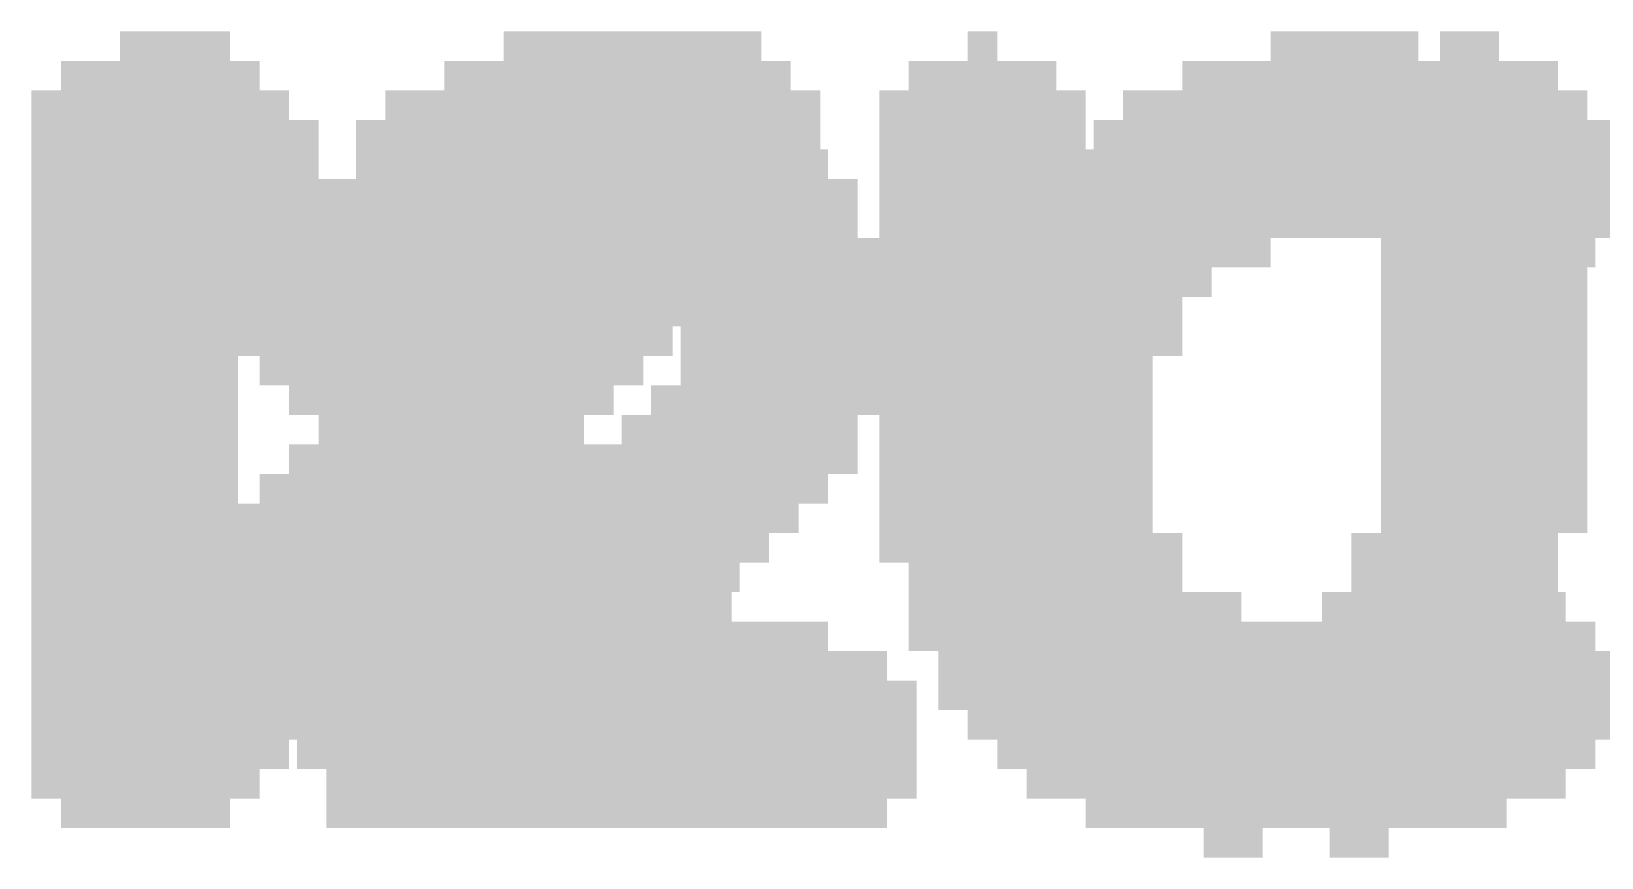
# Model space of a CAD drawing. Extents: x -29 to 78, y -12 to 55.
# Drawn here: x 13.318 to 16.511, y 11.83 to 13.51 of the extents above; entities that cross this region are included whole.
import ezdxf

# ---------------------------------------------------------------- set-up
doc = ezdxf.new("R2010")
doc.units = 0
doc.layers.add('21', color=41, linetype='CONTINUOUS')
doc.layers.add('22', color=40, linetype='CONTINUOUS')

# ---------------------------------------------------------------- blocks, each defined once
blk = doc.blocks.new('RECT')
blk.add_solid([(-0.5, -0.5), (0.5, -0.5), (-0.5, 0.5), (0.5, 0.5)])

msp = doc.modelspace()

# ---------------------------------------------------------------- block references
at = {"layer": '21', "yscale": 0.06}
for p, xscale in [((13.528, 13.48), 0.06), ((14.458, 13.48), 0.36), ((15.988, 13.48), 0.3), ((13.558, 13.42), 0.36), ((14.458, 13.42), 0.6), ((15.988, 13.42), 0.66), ((13.528, 13.36), 0.42), ((14.428, 13.36), 0.78), ((15.988, 13.36), 0.9), ((13.528, 13.3), 0.42), ((14.428, 13.3), 0.9), ((16.018, 13.3), 1.08), ((13.528, 13.24), 0.42), ((14.458, 13.24), 0.96), ((15.988, 13.24), 1.14), ((13.528, 13.18), 0.42), ((14.458, 13.18), 1.08), ((15.958, 13.18), 1.2), ((13.528, 13.12), 0.42), ((14.458, 13.12), 1.08), ((15.928, 13.12), 1.26), ((13.528, 13.06), 0.42), ((14.098, 13.06), 0.48), ((14.818, 13.06), 0.48), ((15.538, 13.06), 0.6), ((16.348, 13.06), 0.3), ((13.528, 13), 0.42), ((14.068, 13), 0.42), ((14.848, 13), 0.42), ((15.478, 13), 0.48), ((16.348, 13), 0.18), ((13.528, 12.94), 0.42), ((14.068, 12.94), 0.42), ((14.848, 12.94), 0.42), ((15.448, 12.94), 0.42), ((13.528, 12.88), 0.42), ((14.068, 12.88), 0.42), ((14.848, 12.88), 0.42), ((15.418, 12.88), 0.48), ((13.528, 12.82), 0.42), ((14.068, 12.82), 0.42), ((14.848, 12.82), 0.42), ((15.388, 12.82), 0.42), ((13.528, 12.76), 0.42), ((14.068, 12.76), 0.3), ((14.818, 12.76), 0.48), ((15.388, 12.76), 0.42), ((13.528, 12.7), 0.42), ((14.758, 12.7), 0.48), ((15.388, 12.7), 0.42), ((13.528, 12.64), 0.42), ((14.698, 12.64), 0.6), ((15.388, 12.64), 0.42), ((13.528, 12.58), 0.42), ((14.638, 12.58), 0.6), ((15.388, 12.58), 0.42), ((13.528, 12.52), 0.42), ((14.548, 12.52), 0.66), ((15.388, 12.52), 0.42), ((13.528, 12.46), 0.42), ((14.458, 12.46), 0.72), ((15.448, 12.46), 0.42), ((13.528, 12.4), 0.42), ((14.398, 12.4), 0.72), ((15.448, 12.4), 0.42), ((13.528, 12.34), 0.42), ((14.308, 12.34), 0.66), ((15.508, 12.34), 0.54), ((16.348, 12.34), 0.18), ((13.528, 12.28), 0.42), ((14.428, 12.28), 1.02), ((15.598, 12.28), 0.6), ((16.318, 12.28), 0.36), ((13.528, 12.22), 0.42), ((14.488, 12.22), 1.14), ((15.928, 12.22), 1.26), ((13.528, 12.16), 0.42), ((14.488, 12.16), 1.26), ((15.958, 12.16), 1.2), ((13.528, 12.1), 0.42), ((14.488, 12.1), 1.26), ((15.988, 12.1), 1.14), ((13.528, 12.04), 0.42), ((14.488, 12.04), 1.26), ((15.988, 12.04), 1.02), ((13.528, 11.98), 0.42), ((14.518, 11.98), 1.2), ((16.018, 11.98), 0.84), ((13.528, 11.92), 0.3), ((14.488, 11.92), 1.14), ((16.018, 11.92), 0.6), ((16.018, 11.86), 0.12)]:
    msp.add_blockref('RECT', p, dxfattribs=dict(at, xscale=xscale))
at = {"layer": '22', "yscale": 0.06, "rotation": 180}
for p, xscale in [((13.632, 13.48), 0.18), ((14.712, 13.48), 0.18), ((15.252, 13.48), 0.06), ((16.242, 13.48), 0.12), ((13.602, 13.42), 0.36), ((14.712, 13.42), 0.3), ((15.252, 13.42), 0.3), ((16.242, 13.42), 0.36), ((13.632, 13.36), 0.42), ((14.712, 13.36), 0.42), ((15.252, 13.36), 0.42), ((16.272, 13.36), 0.42), ((13.632, 13.3), 0.54), ((14.682, 13.3), 0.48), ((15.252, 13.3), 0.42), ((16.272, 13.3), 0.42), ((13.662, 13.24), 0.48), ((14.652, 13.24), 0.54), ((15.252, 13.24), 0.42), ((16.272, 13.24), 0.42), ((13.692, 13.18), 0.54), ((14.592, 13.18), 0.54), ((15.252, 13.18), 0.42), ((16.272, 13.18), 0.42), ((13.752, 13.12), 0.54), ((14.532, 13.12), 0.54), ((15.252, 13.12), 0.42), ((16.272, 13.12), 0.42), ((13.812, 13.06), 0.54), ((14.502, 13.06), 0.48), ((15.252, 13.06), 0.42), ((16.272, 13.06), 0.42), ((13.872, 13), 0.54), ((14.472, 13), 0.54), ((15.252, 13), 0.42), ((16.272, 13), 0.42), ((14.172, 12.94), 1.02), ((15.252, 12.94), 0.42), ((16.272, 12.94), 0.42), ((14.172, 12.88), 0.9), ((15.252, 12.88), 0.42), ((16.272, 12.88), 0.42), ((14.172, 12.82), 0.78), ((15.252, 12.82), 0.42), ((16.272, 12.82), 0.42), ((14.172, 12.76), 0.66), ((15.252, 12.76), 0.42), ((16.272, 12.76), 0.42), ((14.172, 12.7), 0.54), ((15.252, 12.7), 0.42), ((16.272, 12.7), 0.42), ((14.172, 12.64), 0.66), ((15.252, 12.64), 0.42), ((16.272, 12.64), 0.42), ((14.172, 12.58), 0.78), ((15.252, 12.58), 0.42), ((16.272, 12.58), 0.42), ((14.142, 12.52), 0.84), ((15.252, 12.52), 0.42), ((16.272, 12.52), 0.42), ((14.142, 12.46), 0.96), ((15.252, 12.46), 0.42), ((16.212, 12.46), 0.42), ((14.142, 12.4), 1.08), ((15.312, 12.4), 0.42), ((16.212, 12.4), 0.42), ((13.812, 12.34), 0.54), ((14.472, 12.34), 0.54), ((15.342, 12.34), 0.48), ((16.182, 12.34), 0.48), ((13.782, 12.28), 0.48), ((14.532, 12.28), 0.54), ((15.372, 12.28), 0.54), ((16.122, 12.28), 0.48), ((13.752, 12.22), 0.54), ((14.592, 12.22), 0.54), ((15.762, 12.22), 1.2), ((13.692, 12.16), 0.54), ((14.652, 12.16), 0.54), ((15.732, 12.16), 1.14), ((13.632, 12.1), 0.54), ((14.682, 12.1), 0.48), ((15.762, 12.1), 1.08), ((13.602, 12.04), 0.48), ((14.712, 12.04), 0.42), ((15.762, 12.04), 0.96), ((13.602, 11.98), 0.36), ((14.742, 11.98), 0.36), ((15.762, 11.98), 0.84), ((13.602, 11.92), 0.24), ((14.712, 11.92), 0.18), ((15.762, 11.92), 0.6), ((15.762, 11.86), 0.12)]:
    msp.add_blockref('RECT', p, dxfattribs=dict(at, xscale=xscale))

doc.saveas('drawing.dxf')
